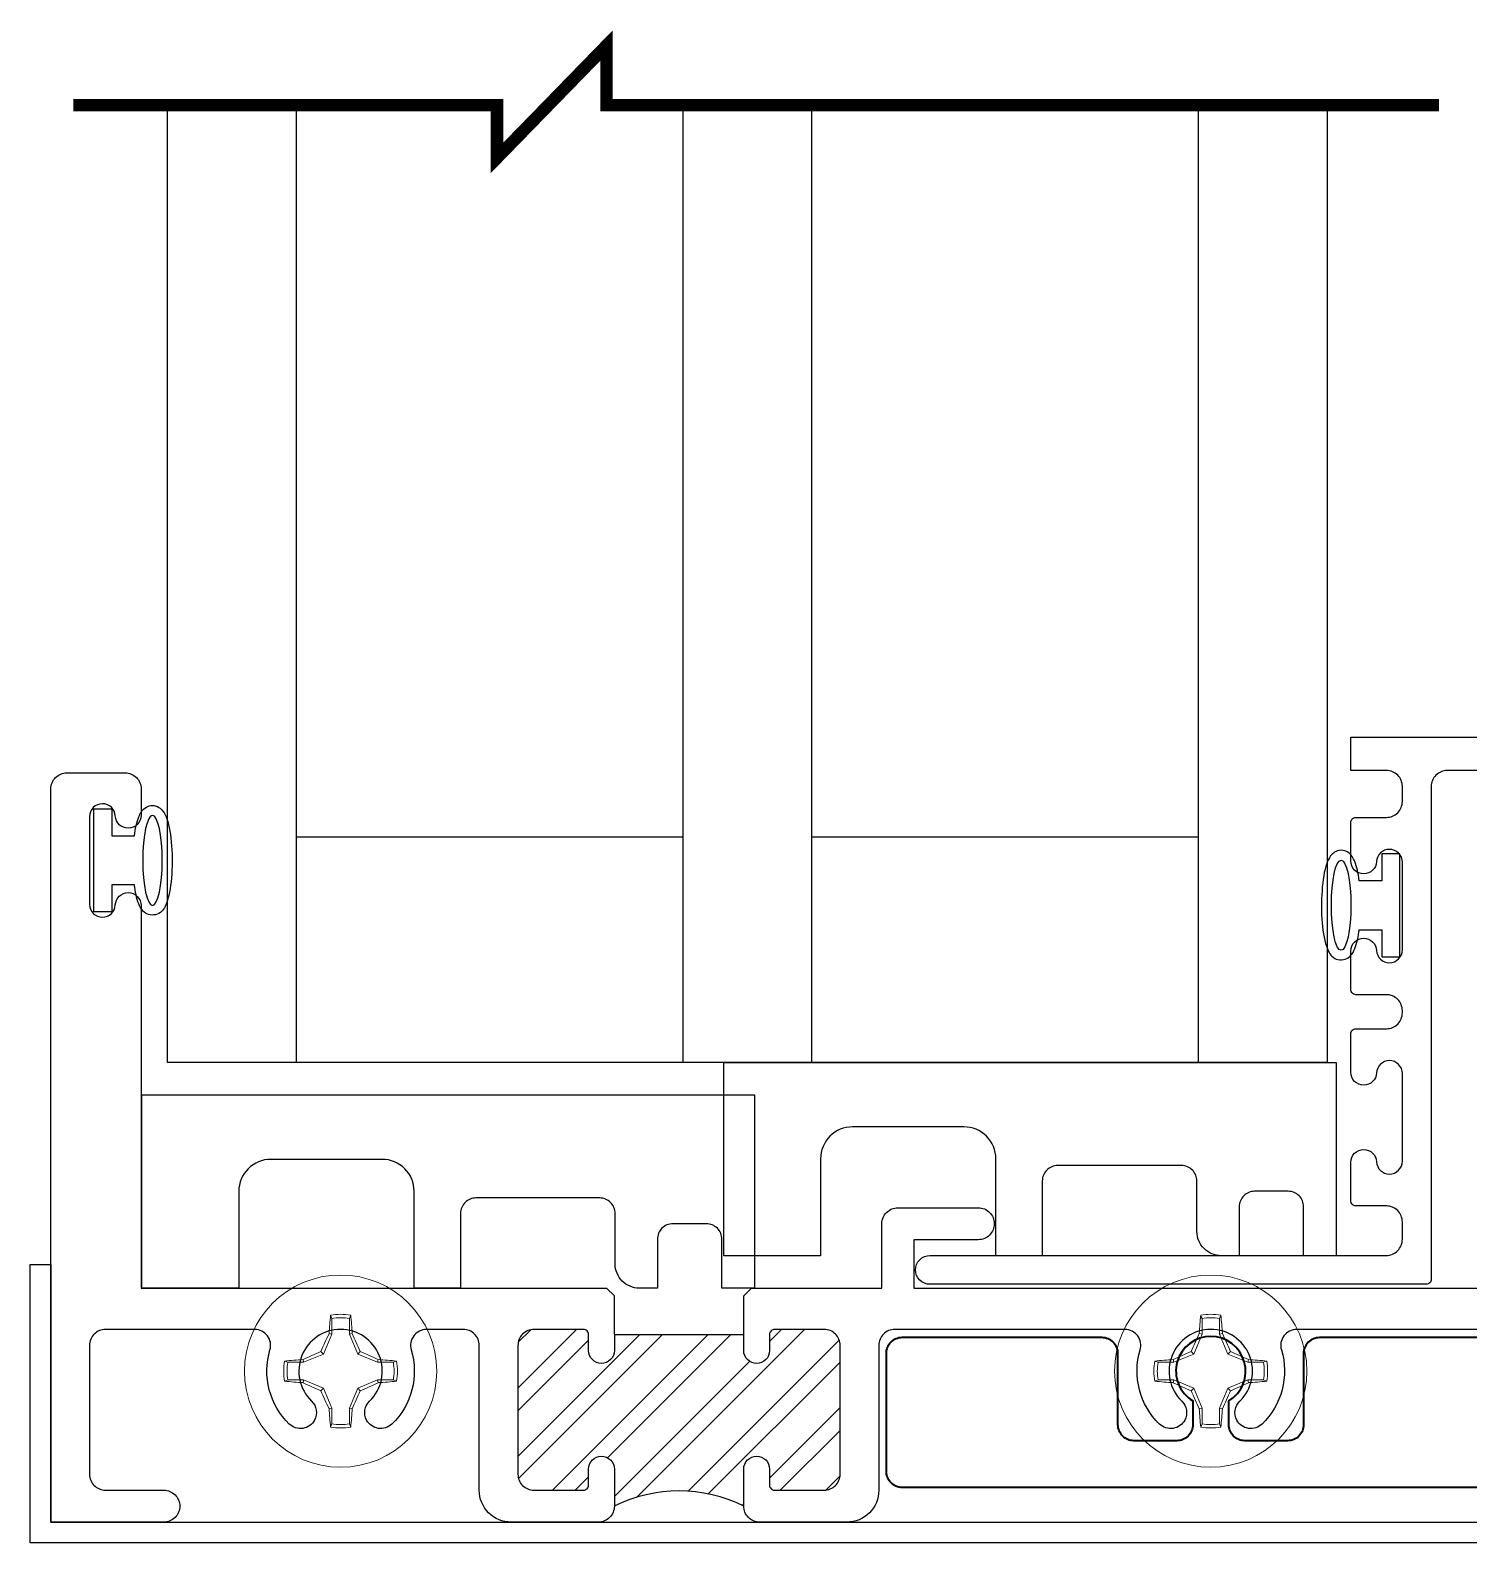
# Model space of a CAD drawing. Extents: x -26 to 91, y -47 to 75.
# Drawn here: x 49.861 to 52.651, y 63.509 to 66.444 of the extents above; entities that cross this region are included whole.
import ezdxf

# ---------------------------------------------------------------- set-up
doc = ezdxf.new("R2010")
doc.units = 0
doc.header["$MEASUREMENT"] = 0
doc.layers.get('0').update_dxf_attribs({"linetype": 'CONTINUOUS'})
for name, color, linetype in [('DIM', 7, 'CONTINUOUS'), ('FRAME', 1, 'CONTINUOUS'), ('GEOMETRY', 1, 'CONTINUOUS'), ('GLASS', 7, 'CONTINUOUS'), ('MISC.', 7, 'CONTINUOUS'), ('SETTING_BLOCK', 4, 'CONTINUOUS'), ('TEXT', 7, 'CONTINUOUS')]:
    doc.layers.add(name, color=color, linetype=linetype)

# ---------------------------------------------------------------- blocks, each defined once
blk = doc.blocks.new('3805 BLOCK FRAME')
h = blk.add_hatch()
h.set_pattern_fill('ANSI32', color=256, scale=0.25, style=0)
h.set_pattern_definition([(45, (-4.16348, -5.189), (-0.0662913, 0.0662913), []), (45, (-4.11928, -5.189), (-0.0662913, 0.0662913), [])])
h.paths.add_polyline_path([(-0.8185, 1.361, 0.414214), (-0.8495, 1.392), (-0.9455, 1.392, 0.414214), (-0.9555, 1.382), (-0.9555, 1.351, -0.414214), (-0.9805, 1.326, -0.414214), (-1.0055, 1.351), (-1.0055, 1.423, -0.235384), (-1.2565, 1.423), (-1.2565, 1.351, -0.414214), (-1.2815, 1.326, -0.414214), (-1.3065, 1.351), (-1.3065, 1.382, 0.414214), (-1.3165, 1.392), (-1.4125, 1.392, 0.414214), (-1.4435, 1.361), (-1.4435, 1.111, 0.414214), (-1.4125, 1.08), (-1.3165, 1.08, 0.414214), (-1.3065, 1.09), (-1.3065, 1.121, -0.414214), (-1.2815, 1.146, -0.414214), (-1.2565, 1.121), (-1.2565, 1.09), (-1.0055, 1.09), (-1.0055, 1.121, -0.414214), (-0.9805, 1.146, -0.414214), (-0.9555, 1.121), (-0.9555, 1.09, 0.414214), (-0.9455, 1.08), (-0.8495, 1.08, 0.414214), (-0.8185, 1.111)])
for q in [(-1.2565, 1.09), (-1.0055, 1.015)]:
    blk.add_line((-1.0055, 1.09), q)
blk.add_lwpolyline([(-3.4525, 1.454), (-3.1935, 1.454, -0.414214), (-3.1625, 1.423, -0.414214), (-3.1935, 1.392), (-3.3815, 1.392, 0.414214), (-3.4125, 1.361), (-3.4125, 1.111, 0.414214), (-3.3815, 1.08), (-2.3292, 1.08, 0.5024), (-2.2995, 1.1199, -0.280293), (-2.262, 1.2637, -0.498955), (-2.213, 1.256, -0.334263), (-2.2188, 1.2192, 2.470836), (-2.1062, 1.2192, -0.334263), (-2.112, 1.256, -0.498955), (-2.063, 1.2637, -0.280293), (-2.0255, 1.1199, 0.5024), (-1.9958, 1.08), (-1.5495, 1.08, 0.414214), (-1.5185, 1.111), (-1.5185, 1.392, -0.414214), (-1.4565, 1.454), (-1.2875, 1.454, -0.414214), (-1.2565, 1.423), (-1.2565, 1.351, -0.414214), (-1.2815, 1.326, -0.414214), (-1.3065, 1.351), (-1.3065, 1.382, 0.414214), (-1.3165, 1.392), (-1.4125, 1.392, 0.414214), (-1.4435, 1.361), (-1.4435, 1.111, 0.414214), (-1.4125, 1.08), (-1.3165, 1.08, 0.414214), (-1.3065, 1.09), (-1.3065, 1.121, -0.414214), (-1.2815, 1.146, -0.414214), (-1.2565, 1.121), (-1.2565, 1.09), (-1.2565, 1.015), (-1.2715, 1), (-1.5245, 1), (-1.5245, 0.875, -0.414214), (-1.5555, 0.844), (-1.7115, 0.844, -0.414214), (-1.7425, 0.875, -0.414214), (-1.7115, 0.906), (-1.5865, 0.906), (-1.5865, 1), (-4.3375, 1), (-4.3375, 0.7763, 0.198912), (-4.3346, 0.7692), (-4.2554, 0.6901, -0.668179), (-4.2625, 0.673), (-4.4025, 0.673, -0.414214), (-4.4125, 0.683), (-4.4125, 1.444, -0.414214), (-4.4025, 1.454), (-4.3185, 1.454, -0.414214), (-4.2875, 1.423, -0.358249), (-4.3125, 1.3926, 0.358249), (-4.3375, 1.3622), (-4.3375, 1.111, 0.414214), (-4.3065, 1.08), (-4.0172, 1.08, 0.5024), (-3.9875, 1.1199, -0.280293), (-3.95, 1.2637, -0.498955), (-3.901, 1.256), (-3.901, 1.256, -0.334263), (-3.9068, 1.2192, 2.470836), (-3.7942, 1.2192, -0.334263), (-3.8, 1.256), (-3.8, 1.256, -0.498955), (-3.751, 1.2637, -0.280293), (-3.7135, 1.1199, 0.5024), (-3.6838, 1.08), (-3.5185, 1.08, 0.414214), (-3.4875, 1.111), (-3.4875, 1.399), (-3.4525, 1.434)], format="xyb", close=True)
blk.add_lwpolyline([(-1.0055, 1.09), (-1.0055, 1.121, -0.414214), (-0.9805, 1.146, -0.414214), (-0.9555, 1.121), (-0.9555, 1.09, 0.414214), (-0.9455, 1.08), (-0.8495, 1.08, 0.414214), (-0.8185, 1.111), (-0.8185, 1.361, 0.414214), (-0.8495, 1.392), (-0.9455, 1.392, 0.414214), (-0.9555, 1.382), (-0.9555, 1.351, -0.414214), (-0.9805, 1.326), (-0.9805, 1.326, -0.414214), (-1.0055, 1.351), (-1.0055, 1.423, -0.414214), (-0.9745, 1.454), (-0.8055, 1.454, -0.414214), (-0.7435, 1.392), (-0.7435, 1.111, 0.414214), (-0.7125, 1.08), (-0.6412, 1.08, 0.5024), (-0.6115, 1.1199, -0.280293), (-0.574, 1.2637, -0.498955), (-0.525, 1.256), (-0.525, 1.256, -0.334263), (-0.5308, 1.2192, 2.470836), (-0.4182, 1.2192, -0.334263), (-0.424, 1.256, -0.498955), (-0.375, 1.2637, -0.280293), (-0.3375, 1.1199, 0.5024), (-0.3078, 1.08), (-0.0185, 1.08, 0.414214), (0.0125, 1.111), (0.0125, 1.361, 0.414214), (-0.0185, 1.392), (-0.1315, 1.392, -0.414214), (-0.1625, 1.423, -0.414214), (-0.1315, 1.454), (0.0875, 1.454), (0.0875, 0.031, -0.414214), (0.0565, 0), (-0.0565, 0, -0.414214), (-0.0875, 0.031), (-0.0875, 0.0825, -0.414214), (-0.0625, 0.1075), (-0.0625, 0.1075, -0.399638), (-0.0375, 0.0837, 0.399638), (-0.0126, 0.06), (-0.0125, 0.06, 0.414214), (0.0125, 0.085), (0.0125, 0.255, 0.414214), (-0.0125, 0.28), (-0.0126, 0.28, 0.399638), (-0.0375, 0.2562, -0.399638), (-0.0625, 0.2325, -0.414214), (-0.0875, 0.2575), (-0.0875, 0.309), (-0.0875, 1), (-0.9905, 1), (-1.0055, 1.015)], format="xyb")
blk.add_arc((-1.131, 1.6748), 0.2814, 243.5092, 296.4908)
blk = doc.blocks.new('3811 WW_YK INSERT CLIP')
blk.add_lwpolyline([(1.9641, 0.67), (1.9641, 0.735), (-0.0009, 0.735, 0.414214), (-0.0109, 0.725), (-0.0109, 0.01, 0.440011), (0, 0), (0.1383, 0.0121, -0.440011), (0.1491, 0.0021), (0.1491, -0.04), (0.115, -0.0742, 0.395486), (0.1141, -0.1015), (0.1701, -0.1652, 0.691708), (0.2051, -0.152), (0.2051, 0.0403, 0.440011), (0.1714, 0.0712), (0.05, 0.0606, -0.440011), (0.0391, 0.0706), (0.0391, 0.66, -0.414214), (0.0491, 0.67), (1.7771, 0.67, -0.414214), (1.8081, 0.639), (1.8081, -0.317, 0.414214), (1.8181, -0.327), (2.7806, -0.327, 0.414214), (2.8086, -0.299, 0.414214), (2.7806, -0.271), (1.8954, -0.271, -0.414214), (1.8641, -0.2398), (1.8641, -0.206, -0.414214), (1.8951, -0.175), (1.9541, -0.175, 0.414214), (1.9641, -0.165), (1.9641, -0.0905, 0.414214), (1.9391, -0.0655, 0.399638), (1.9142, -0.0893, -0.400364), (1.8891, -0.113, -0.414214), (1.8641, -0.088), (1.8641, 0.082, -0.414214), (1.8891, 0.107, -0.400364), (1.9142, 0.0832, 0.399638), (1.9391, 0.0595, 0.414214), (1.9641, 0.0845), (1.9641, 0.159, 0.414214), (1.9541, 0.169), (1.8951, 0.169, -0.414214), (1.8641, 0.2), (1.8641, 0.204, -0.414214), (1.8951, 0.235), (1.9541, 0.235, 0.414214), (1.9641, 0.245), (1.9641, 0.3195, 0.414214), (1.9391, 0.3445, 0.399638), (1.9142, 0.3207, -0.400364), (1.8891, 0.297, -0.414214), (1.8641, 0.322), (1.8641, 0.492, -0.414214), (1.8891, 0.517, -0.400364), (1.9142, 0.4932, 0.399638), (1.9391, 0.4695, 0.414214), (1.9641, 0.4945), (1.9641, 0.569, 0.414214), (1.9541, 0.579), (1.8951, 0.579, -0.414214), (1.8641, 0.61), (1.8641, 0.639, -0.414214), (1.8951, 0.67), (1.9641, 0.67)], format="xyb", close=True)
blk = doc.blocks.new('*U77')
at = {"layer": 'GEOMETRY'}
blk.add_lwpolyline([(1.4497, 19.51), (1.4934, 19.51), (1.4934, 19.4575), (1.5284, 19.4575), (1.5284, 19.6575), (1.4934, 19.6575), (1.4934, 19.605), (1.4497, 19.605)], dxfattribs=at)
blk.add_ellipse((1.4146, 19.5575), major_axis=(0, 0.0875), ratio=0.216465, dxfattribs=at)
blk.add_open_spline([(1.4497, 19.605), (1.4479, 19.6196), (1.4452, 19.632), (1.4383, 19.6489), (1.4357, 19.6556), (1.4232, 19.6627), (1.419, 19.6641), (1.4146, 19.6641), (1.4047, 19.6641), (1.3979, 19.658), (1.3906, 19.6485), (1.3885, 19.6437), (1.3818, 19.6245), (1.379, 19.6063), (1.3747, 19.5447), (1.3775, 19.4988), (1.3909, 19.4662), (1.3935, 19.4597), (1.4094, 19.4502), (1.4218, 19.4509), (1.4345, 19.4597), (1.4372, 19.4646), (1.4443, 19.4794), (1.447, 19.4913), (1.4493, 19.5071), (1.4495, 19.5085), (1.4497, 19.51)], degree=3, knots=[5.253202, 5.253202, 5.253202, 5.253202, 5.797173, 5.797173, 6.160155, 6.160155, 6.283185, 6.283185, 6.283185, 6.559914, 6.559914, 6.836642, 6.836642, 7.54361, 7.54361, 8.941834, 8.941834, 9.296554, 9.296554, 9.572552, 9.572552, 9.848549, 9.848549, 10.398843, 10.398843, 10.454782, 10.454782, 10.454782, 10.454782], dxfattribs=at)
blk = doc.blocks.new('*U64')
at = {"layer": 'GEOMETRY'}
blk.add_lwpolyline([(1.607, 19.51), (1.5634, 19.51), (1.5634, 19.4575), (1.5284, 19.4575), (1.5284, 19.6575), (1.5634, 19.6575), (1.5634, 19.605), (1.607, 19.605)], dxfattribs=at)
at = {"layer": 'GEOMETRY', "extrusion": (0, 0, -1)}
blk.add_ellipse((1.6422, 19.5575), major_axis=(0, 0.0875), ratio=0.216465, dxfattribs=at)
at = {"layer": 'GEOMETRY'}
blk.add_open_spline([(1.607, 19.605), (1.6089, 19.6196), (1.6116, 19.632), (1.6185, 19.6489), (1.6211, 19.6556), (1.6336, 19.6627), (1.6378, 19.6641), (1.6422, 19.6641), (1.6521, 19.6641), (1.6589, 19.658), (1.6662, 19.6485), (1.6682, 19.6437), (1.675, 19.6245), (1.6778, 19.6063), (1.6821, 19.5447), (1.6793, 19.4988), (1.6659, 19.4662), (1.6633, 19.4597), (1.6474, 19.4502), (1.635, 19.4509), (1.6222, 19.4597), (1.6196, 19.4646), (1.6125, 19.4794), (1.6098, 19.4913), (1.6074, 19.5071), (1.6072, 19.5085), (1.607, 19.51)], degree=3, knots=[5.253202, 5.253202, 5.253202, 5.253202, 5.797173, 5.797173, 6.160155, 6.160155, 6.283185, 6.283185, 6.283185, 6.559914, 6.559914, 6.836642, 6.836642, 7.54361, 7.54361, 8.941834, 8.941834, 9.296554, 9.296554, 9.572552, 9.572552, 9.848549, 9.848549, 10.398843, 10.398843, 10.454782, 10.454782, 10.454782, 10.454782], dxfattribs=at)
blk = doc.blocks.new('dfasdf')
at = {"color": 7, "linetype": 'Continuous', "lineweight": 15}
for p, q in [((54.6225, 25.6793), (54.62, 25.6856)), ((54.6225, 25.6793), (54.6225, 25.6488)), ((54.6566, 25.6488), (54.6566, 25.6793)), ((54.6225, 25.6488), (54.6065, 25.6101)), ((54.6225, 25.6488), (54.6171, 25.6499)), ((54.6566, 25.6488), (54.662, 25.6499)), ((54.6727, 25.6101), (54.6566, 25.6488)), ((54.5678, 25.5941), (54.5373, 25.5941)), ((54.5678, 25.5941), (54.5667, 25.5995)), ((54.6065, 25.6101), (54.5678, 25.5941)), ((54.6065, 25.6101), (54.6014, 25.6152)), ((54.6727, 25.6101), (54.6777, 25.6152)), ((54.7114, 25.5941), (54.6727, 25.6101)), ((54.7114, 25.5941), (54.7124, 25.5995)), ((54.7418, 25.5941), (54.7114, 25.5941)), ((54.7418, 25.5941), (54.7482, 25.5966)), ((54.5373, 25.56), (54.531, 25.5575)), ((54.5373, 25.56), (54.5678, 25.56)), ((54.5678, 25.56), (54.5667, 25.5546)), ((54.5678, 25.56), (54.6065, 25.544)), ((54.6065, 25.544), (54.6014, 25.5389)), ((54.6065, 25.544), (54.6225, 25.5053)), ((54.6566, 25.5053), (54.6727, 25.544)), ((54.6727, 25.544), (54.7114, 25.56)), ((54.6727, 25.544), (54.6777, 25.5389)), ((54.7114, 25.56), (54.7124, 25.5546)), ((54.7114, 25.56), (54.7418, 25.56)), ((54.6225, 25.5053), (54.6171, 25.5042)), ((54.6225, 25.5053), (54.6225, 25.4748)), ((54.6566, 25.5053), (54.662, 25.5042)), ((54.6566, 25.4748), (54.6566, 25.5053)), ((54.6566, 25.4748), (54.6592, 25.4685))]:
    blk.add_line(p, q, dxfattribs=at)
at = {"color": 7, "linetype": 'Continuous', "lineweight": 15, "flags": 128}
for points in [[(54.6566, 25.6793), (54.658, 25.6827), (54.6592, 25.6856)], [(54.5373, 25.5941), (54.534, 25.5954), (54.531, 25.5966)], [(54.7418, 25.56), (54.7452, 25.5587), (54.7482, 25.5575)], [(54.6225, 25.4748), (54.6212, 25.4714), (54.62, 25.4685)]]:
    blk.add_lwpolyline(points, dxfattribs=at)
at = {"color": 7, "linetype": 'Continuous', "lineweight": 15}
blk.add_circle((54.6396, 25.577), 0.1865, dxfattribs=at)
for centre, radius, start, end in [((55.5592, 25.5924), 0.9438, 174.331, 176.507), ((54.6396, 25.577), 0.1103, 79.7812, 100.2188), ((54.6396, 25.577), 0.1037, 80.5333, 99.4667), ((53.7199, 25.5924), 0.9438, 3.493, 5.669), ((55.6923, 25.1423), 1.1889, 154.7283, 156.5646), ((53.5869, 25.1423), 1.1889, 23.4354, 25.2717), ((54.6396, 25.577), 0.1103, 169.7812, 190.2188), ((54.6242, 24.6574), 0.9438, 93.493, 95.669), ((54.6396, 25.577), 0.1037, 170.5333, 189.4667), ((55.0743, 24.5244), 1.1889, 113.4354, 115.2717), ((54.2049, 24.5244), 1.1889, 64.7283, 66.5646), ((54.6549, 24.6574), 0.9438, 84.331, 86.507), ((54.6396, 25.577), 0.1037, 350.5333, 9.4667), ((54.6396, 25.577), 0.1103, 349.7812, 10.2188), ((54.6242, 26.4967), 0.9438, 264.331, 266.507), ((55.0743, 26.6297), 1.1889, 244.7283, 246.5646), ((55.6923, 26.0117), 1.1889, 203.4354, 205.2717), ((53.5869, 26.0117), 1.1889, 334.7283, 336.5646), ((54.2049, 26.6297), 1.1889, 293.4354, 295.2717), ((54.6549, 26.4967), 0.9438, 273.493, 275.669), ((55.5592, 25.5617), 0.9438, 183.493, 185.669), ((53.7199, 25.5617), 0.9438, 354.331, 356.507), ((54.6396, 25.577), 0.1103, 259.7812, 280.2188), ((54.6396, 25.577), 0.1037, 260.5333, 279.4667)]:
    blk.add_arc(centre, radius, start, end, dxfattribs=at)

msp = doc.modelspace()

# ---------------------------------------------------------------- linework, layer by layer
at = {"layer": 'DIM'}
msp.add_line((52.3771, 64.4407), (50.1271, 64.4407), dxfattribs=at)
at = {"layer": 'DIM', "color": 5, "lineweight": 40}
msp.add_lwpolyline([(52.7808, 63.9067), (52.3618, 63.9067, 0.414214), (52.3308, 63.8757), (52.3308, 63.7377, -0.414214), (52.2998, 63.7067), (52.2168, 63.7067, -0.414214), (52.1858, 63.7377), (52.1858, 63.784, 3.577628), (52.1158, 63.784), (52.1158, 63.7377, -0.414214), (52.0848, 63.7067), (52.0018, 63.7067, -0.414214), (51.9708, 63.7377), (51.9708, 63.8757, 0.414214), (51.9398, 63.9067), (51.5518, 63.9067, 0.414214), (51.5208, 63.8757), (51.5208, 63.6477, 0.414214), (51.5518, 63.6167), (53.3398, 63.6167, 0.414214)], format="xyb", dxfattribs=at)
at = {"layer": 'GLASS'}
for p, q in [((50.1271, 64.4407), (50.1271, 66.2984)), ((50.3771, 64.4407), (50.3771, 66.2984)), ((51.1271, 64.4407), (51.1271, 66.2984)), ((51.3771, 64.4407), (51.3771, 66.2984)), ((52.1271, 64.4407), (52.1271, 66.2984)), ((52.3771, 64.4407), (52.3771, 66.2984)), ((51.1271, 64.8777), (50.3771, 64.8777)), ((52.1271, 64.8777), (51.3771, 64.8777))]:
    msp.add_line(p, q, dxfattribs=at)
at = {"layer": 'GLASS', "const_width": 0.024}
msp.add_lwpolyline([(52.5938, 66.2984), (50.9787, 66.2984), (50.9787, 66.4141), (50.7662, 66.1959), (50.7662, 66.2984), (49.9441, 66.2984)], dxfattribs=at)
at = {"layer": 'MISC.'}
msp.add_lwpolyline([(54.4008, 63.5487), (54.4008, 63.5087), (49.8608, 63.5087), (49.8608, 64.0487), (49.9008, 64.0487), (49.9008, 63.5487)], close=True, dxfattribs=at)
at = {"layer": 'SETTING_BLOCK', "color": 7}
for points in [[(52.1239, 64.1127), (52.1239, 64.2107, 0.414214), (52.0939, 64.2407), (51.8539, 64.2407, 0.414214), (51.8239, 64.2107), (51.8239, 64.0657), (51.7339, 64.0657), (51.7339, 64.2537, 0.414214), (51.6719, 64.3157), (51.4559, 64.3157, 0.414214), (51.3939, 64.2537), (51.3939, 64.0657), (51.2059, 64.0657), (51.2059, 64.4407), (52.3939, 64.4407), (52.3939, 64.0657), (52.3309, 64.0657), (52.3309, 64.1607, 0.414214), (52.3009, 64.1907), (52.2359, 64.1907, 0.414214), (52.2059, 64.1607), (52.2059, 64.0657), (52.1709, 64.0657, -0.414214)], [(50.9954, 64.0497), (50.9954, 64.1477, 0.414214), (50.9654, 64.1777), (50.7254, 64.1777, 0.414214), (50.6954, 64.1477), (50.6954, 64.0027), (50.6054, 64.0027), (50.6054, 64.1907, 0.414214), (50.5434, 64.2527), (50.3274, 64.2527, 0.414214), (50.2654, 64.1907), (50.2654, 64.0027), (50.0774, 64.0027), (50.0774, 64.3777), (51.2654, 64.3777), (51.2654, 64.0027), (51.2024, 64.0027), (51.2024, 64.0977, 0.414214), (51.1724, 64.1277), (51.1074, 64.1277, 0.414214), (51.0774, 64.0977), (51.0774, 64.0027), (51.0424, 64.0027, -0.414214)]]:
    msp.add_lwpolyline(points, format="xyb", close=True, dxfattribs=at)
at = {"layer": 'TEXT'}
msp.add_line((51.6271, 64.4407), (50.1271, 64.4407), dxfattribs=at)

# ---------------------------------------------------------------- block references
at = {"xscale": -1}
for p in [(105.1024, 38.2647), (106.7904, 38.2647)]:
    msp.add_blockref('dfasdf', p, dxfattribs=at)
at = {"layer": 'DIM', "xscale": -1}
for name, p in [('*U77', (51.5125, 45.2752)), ('*U64', (54.0458, 45.1883))]:
    msp.add_blockref(name, p, dxfattribs=at)
at = {"layer": 'FRAME', "xscale": -1}
msp.add_blockref('3811 WW_YK INSERT CLIP', (54.3865, 64.3372), dxfattribs=at)
at = {"layer": 'FRAME', "rotation": 180}
msp.add_blockref('3805 BLOCK FRAME', (49.9883, 65.0027), dxfattribs=at)

doc.saveas('drawing.dxf')
